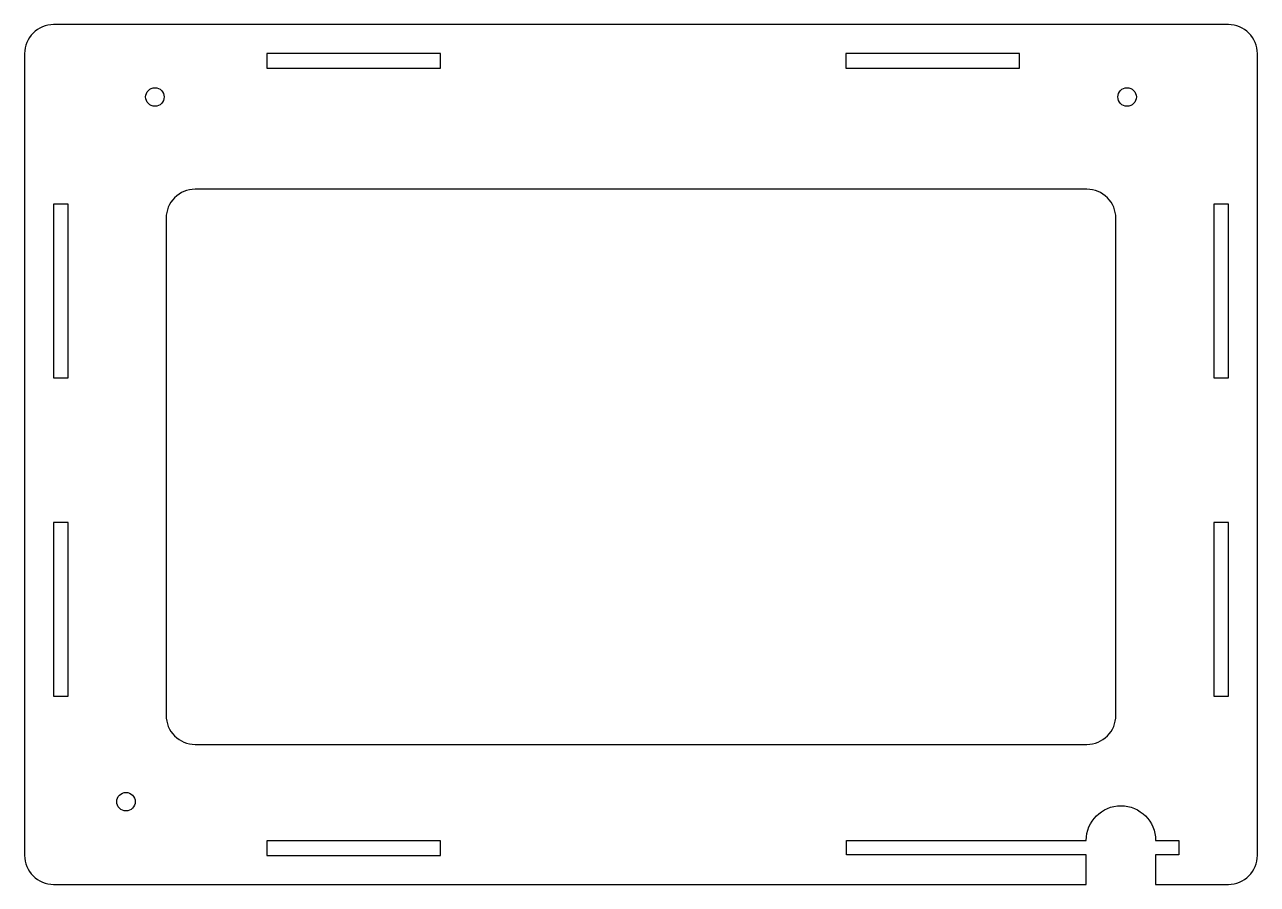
# Model space of a CAD drawing. Header units: millimetres. Extents: x -10 to 203, y -18 to 131.
import ezdxf

# ---------------------------------------------------------------- set-up
doc = ezdxf.new("R2010")
doc.units = ezdxf.units.MM
doc.layers.get('0').update_dxf_attribs({"linetype": 'CONTINUOUS'})

msp = doc.modelspace()

# ---------------------------------------------------------------- linework, layer by layer
for points in [[(173.39, -10.2, -1), (185.39, -10.2), (189.39, -10.2), (189.39, -12.7), (185.39, -12.7), (185.39, -17.78), (197.96, -17.78, 0.414214), (202.96, -12.78), (202.96, 125.76, 0.414214), (197.96, 130.76), (-5, 130.76, 0.414214), (-10, 125.76), (-10, -12.78, 0.414214), (-5, -17.78), (173.39, -17.78), (173.39, -12.7), (131.98, -12.7), (131.98, -10.2)], [(19.44, 6.41), (173.52, 6.41, 0.414214), (178.52, 11.41), (178.52, 97.33, 0.414214), (173.52, 102.33), (19.44, 102.33, 0.414214), (14.44, 97.33), (14.44, 11.41, 0.414214)]]:
    msp.add_lwpolyline(points, format="xyb", close=True)
for points in [[(61.85, 125.76), (31.85, 125.76), (31.85, 123.26), (61.85, 123.26)], [(161.85, 125.76), (131.85, 125.76), (131.85, 123.26), (161.85, 123.26)], [(-5, 99.72), (-5, 69.72), (-2.5, 69.72), (-2.5, 99.72)], [(197.96, 99.72), (195.46, 99.72), (195.46, 69.72), (197.96, 69.72)], [(-5, 44.72), (-5, 14.72), (-2.5, 14.72), (-2.5, 44.72)], [(197.96, 44.72), (195.46, 44.72), (195.46, 14.72), (197.96, 14.72)], [(61.85, -12.78), (61.85, -10.28), (31.85, -10.28), (31.85, -12.78)]]:
    msp.add_lwpolyline(points, close=True)
for centre in [(12.5, 118.26), (180.46, 118.26), (7.5, -3.5)]:
    msp.add_circle(centre, 1.6)

doc.saveas('drawing.dxf')
